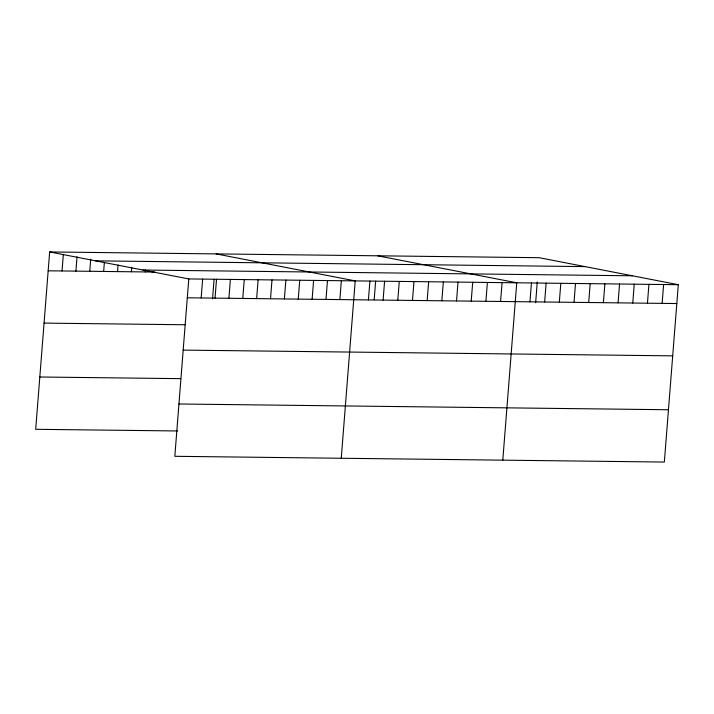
<?xml version="1.0" encoding="UTF-8"?>
<svg xmlns="http://www.w3.org/2000/svg" width="714" height="714" viewBox="0 0 714 714"><rect width="100%" height="100%" fill="white"/><g stroke="black" fill="none" stroke-linecap="round" stroke-linejoin="round"><path stroke-width="1.07" d="M49.659 251.944L188.782 278.933L174.823 456.3L664.341 462.056L678.3 284.699L539.177 257.7L49.659 251.944L35.7 429.301L177.599 430.97M62.047 270.963L63.35 254.327M75.916 271.124L77.05 256.71M89.785 271.284L90.74 259.093M103.655 271.454L104.351 262.582M117.524 271.615L118.051 264.956M131.394 271.775L131.742 267.339M145.263 271.945L145.442 269.722M201.169 297.952L202.651 279.103M212.549 298.907L214.093 279.299M215.039 298.122L216.52 279.263M228.908 298.282L230.39 279.424M242.778 298.443L244.259 279.593M256.647 298.604L258.129 279.754M270.517 298.773L271.998 279.915M284.386 298.934L285.868 280.075M298.256 299.095L299.737 280.245M312.125 299.264L313.607 280.406M325.995 299.425L327.476 280.566M339.864 299.585L341.346 280.736M341.256 458.254L355.215 280.897L216.092 253.898M368.415 299.925L369.906 281.066M374.181 299.719L375.635 281.191M383.106 300.094L384.587 281.245M397.787 300.264L399.278 281.414M412.478 300.442L413.959 281.584M427.159 300.612L428.641 281.762M441.85 300.781L443.332 281.932M456.532 300.96L458.013 282.101M471.213 301.129L472.704 282.28M485.904 301.308L487.385 282.449M500.585 301.478L502.076 282.619M502.799 460.155L516.757 282.798L377.635 255.799M529.958 301.826L531.448 282.967M535.634 302.709L537.267 282.003M544.648 301.995L546.13 283.137M559.33 302.165L560.811 283.315M574.02 302.343L575.502 283.485M588.702 302.513L590.183 283.654M603.392 302.682L604.874 283.833M618.074 302.861L619.556 284.002M632.756 303.031L634.246 284.181M647.446 303.2L648.928 284.351M662.128 303.379L663.618 284.52M95.569 260.851L585.087 266.608M142.871 270.026L632.39 275.791M48.177 270.802L154.867 272.052M188.782 278.933L678.3 284.699M187.3 297.792L676.818 303.548M44.054 323.103L184.89 324.763M183.177 350.101L672.695 355.858M39.814 377.001L180.651 378.652M178.937 403.99L668.456 409.747"/></g></svg>
